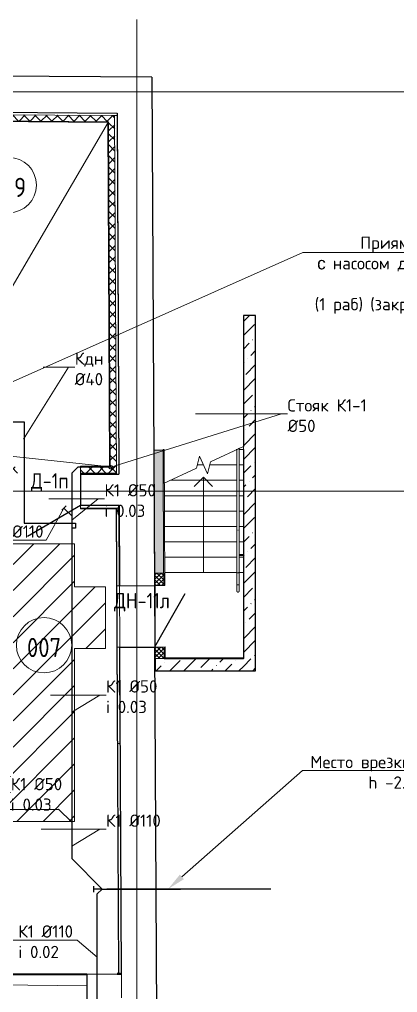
# Model space of a CAD drawing. Header units: millimetres. Extents: x -10178924 to 11692288, y -947381 to 58396.
# Drawn here: x 1088 to 7242, y 28385 to 44223 of the extents above; entities that cross this region are included whole.
import ezdxf
from ezdxf import colors
from ezdxf.entities.mleader import LeaderData, LeaderLine
from ezdxf.math import Vec2, Vec3

# ---------------------------------------------------------------- set-up
doc = ezdxf.new("R2010")
doc.units = ezdxf.units.MM
doc.linetypes.add('ADSK_Линия сетки', pattern=[25, 20, -2.5, 0, -2.5])
for name, color, linetype, lineweight in [('!К1', 32, 'Continuous', 30), ('Аннотация', 7, 'Continuous', 18), ('Выноски ВК', 7, 'Continuous', 0), ('Двери', 7, 'Continuous', 9), ('К1н', 42, 'Continuous', 30), ('Каркас', 7, 'Continuous', 18), ('Лестницы', 7, 'Continuous', 9), ('Марки дверей', 7, 'Continuous', 20), ('Ограждение', 7, 'Continuous', 9), ('Оси', 253, 'Continuous', 9), ('Перекрытие', 7, 'Continuous', 18), ('Стены внутренние', 7, 'Continuous', 18), ('Стены наружные', 7, 'Continuous', 18), ('Стены несущие', 7, 'Continuous', 30), ('Стены отделка', 7, 'Continuous', 30), ('Стены штриховка', 7, 'Continuous', 9), ('Стрелки вверх', 7, 'Continuous', 18), ('Узлы', 7, 'Continuous', 18), ('ШТРИХОВКА', 252, 'Continuous', 15)]:
    doc.layers.add(name, color=color, linetype=linetype, lineweight=lineweight)
doc.layers.add('_надписи канализация', color=7, linetype='Continuous')
doc.layers.add('Линии', color=7, linetype='Continuous', lineweight=9, true_color=0x00a600)
doc.styles.add('GOST Common', font='GOST_Common.ttf', dxfattribs={"width": 0.9, "height": 350})
doc.styles.add('GOST Common_2', font='GOST_Common.ttf', dxfattribs={"width": 0.9, "height": 250})
doc.styles.add('ISOCPEUR', font='isocpeui.ttf', dxfattribs={"width": 0.9})
doc.styles.add('PDF ISOCPEUR', font='isocpeur.ttf')
pattern_1 = [(45, (0, 0), (84.18955, 308.69595), [396.875, -79.375, 3.353, -76.022])]
pattern_2 = [(45, (0, 0), (-35.35534, 35.35534), []), (135, (0, 0), (-35.35534, -35.35534), [])]

# ---------------------------------------------------------------- blocks, each defined once
blk = doc.blocks.new('AC_Дверь_Однопольная_Стальная - 1000х1950 П нов д1п EI30-6474272-План подвала')
at = {"layer": 'Двери', "lineweight": 30}
blk.add_line((-500, 255), (366, 755), dxfattribs=at)
blk = doc.blocks.new('AC_Дверь_Однопольная_Стальная - 1000х2100 ДН-11л-6944098-План подвала')
at = {"layer": 'Двери', "lineweight": 30}
blk.add_line((500, 285), (-366, 785), dxfattribs=at)
blk = doc.blocks.new('Тип верхнего поручня - Верхний поручень_Внутренний_-6947283-План подвала')
at = {"layer": 'Ограждение'}
for p, q in [((4625, 35941), (4625, 35248)), ((4643, 35909), (4647, 35909)), ((4665, 35248), (4665, 35941)), ((4625, 35204), (4625, 35022)), ((4665, 35022), (4665, 35204)), ((4643, 35022), (4648, 35022))]:
    blk.add_line(p, q, dxfattribs=at)
at = {"layer": 'Ограждение', "flags": 128}
for points in [[(4625, 35204), (4625, 35207), (4625, 35210), (4625, 35212), (4625, 35215), (4625, 35218), (4625, 35221), (4625, 35223), (4625, 35226), (4625, 35229), (4625, 35231), (4625, 35234), (4625, 35236), (4625, 35239), (4625, 35241), (4625, 35244), (4625, 35246), (4625, 35248)], [(4665, 35248), (4665, 35246), (4665, 35243), (4665, 35241), (4665, 35238), (4665, 35236), (4665, 35234), (4665, 35231), (4665, 35228), (4665, 35226), (4665, 35223), (4665, 35220), (4665, 35218), (4665, 35215), (4665, 35212), (4665, 35209), (4665, 35206), (4665, 35204)]]:
    blk.add_lwpolyline(points, dxfattribs=at)
blk = doc.blocks.new('Тип верхнего поручня - D40 шаг 200-16091-План подвала')
at = {"layer": 'Ограждение'}
for p, q in [((0, 2), (0, 0)), ((0, 0), (0, -2))]:
    blk.add_line(p, q, dxfattribs=at)
at = {"layer": 'Ограждение', "flags": 128}
for points in [[(0, 20), (4, 20), (8, 20), (12, 20), (16, 20), (20, 20), (24, 20), (28, 20), (31, 20), (35, 20), (39, 20), (43, 20), (46, 20), (50, 20), (53, 20), (56, 20), (60, 20), (63, 20), (66, 20), (69, 20), (72, 20), (74, 20), (77, 20), (80, 20), (82, 20), (84, 20), (86, 20), (88, 20), (90, 20), (92, 20), (93, 20), (95, 20), (96, 20), (97, 20), (98, 20), (99, 20), (99, 20), (100, 20), (100, 20), (100, 20), (100, 20)], [(100, 20), (100, 20), (100, 20), (99, 20), (99, 20), (98, 20), (97, 20), (96, 20), (95, 20), (94, 20), (92, 20), (90, 20), (89, 20), (87, 20), (85, 20), (83, 20), (80, 20), (78, 20), (75, 20), (72, 20), (70, 20), (67, 20), (64, 20), (61, 20), (57, 20), (54, 20), (51, 20), (47, 20), (44, 20), (40, 20), (36, 20), (32, 20), (29, 20), (25, 20), (21, 20), (17, 20), (13, 20), (9, 20), (5, 20), (1, 20), (0, 20)], [(100, 20), (101, 20), (102, 20), (102, 20), (103, 20), (104, 20), (105, 19), (106, 19), (106, 19), (107, 19), (108, 18), (109, 18), (109, 18), (110, 17), (111, 17), (111, 17), (112, 16), (113, 16), (113, 15), (114, 14), (114, 14), (115, 13), (115, 13), (116, 12), (116, 11), (117, 11), (117, 10), (118, 9), (118, 9), (118, 8), (119, 7), (119, 6), (119, 6), (119, 5), (120, 4), (120, 3), (120, 3), (120, 2), (120, 1), (120, 0), (120, 0)], [(120, 0), (120, -1), (120, -2), (120, -2), (120, -3), (120, -4), (119, -5), (119, -6), (119, -6), (119, -7), (118, -8), (118, -9), (118, -9), (117, -10), (117, -11), (117, -11), (116, -12), (116, -13), (115, -13), (114, -14), (114, -14), (113, -15), (113, -15), (112, -16), (111, -16), (111, -17), (110, -17), (109, -18), (109, -18), (108, -18), (107, -19), (106, -19), (106, -19), (105, -19), (104, -20), (103, -20), (103, -20), (102, -20), (101, -20), (100, -20), (100, -20)], [(0, -20), (4, -20), (8, -20), (12, -20), (16, -20), (20, -20), (24, -20), (28, -20), (31, -20), (35, -20), (39, -20), (43, -20), (46, -20), (50, -20), (53, -20), (56, -20), (60, -20), (63, -20), (66, -20), (69, -20), (72, -20), (74, -20), (77, -20), (80, -20), (82, -20), (84, -20), (86, -20), (88, -20), (90, -20), (92, -20), (93, -20), (95, -20), (96, -20), (97, -20), (98, -20), (99, -20), (99, -20), (100, -20), (100, -20), (100, -20), (100, -20)], [(100, -20), (100, -20), (100, -20), (99, -20), (99, -20), (98, -20), (97, -20), (96, -20), (95, -20), (94, -20), (92, -20), (90, -20), (89, -20), (87, -20), (85, -20), (83, -20), (80, -20), (78, -20), (75, -20), (72, -20), (70, -20), (67, -20), (64, -20), (61, -20), (57, -20), (54, -20), (51, -20), (47, -20), (44, -20), (40, -20), (36, -20), (32, -20), (29, -20), (25, -20), (21, -20), (17, -20), (13, -20), (9, -20), (5, -20), (1, -20), (0, -20)]]:
    blk.add_lwpolyline(points, dxfattribs=at)
blk = doc.blocks.new('Тип верхнего поручня - Верхний поручень_Внутренний_-V14-План подвала')
at = {"layer": 'Ограждение'}
for p, q in [((4665, 37244), (4625, 37225)), ((4625, 35235), (4625, 37225)), ((4665, 35235), (4665, 37244)), ((4625, 35204), (4625, 35235)), ((4625, 35022), (4625, 35204)), ((4665, 35204), (4665, 35235)), ((4665, 35022), (4665, 35204)), ((4625, 35022), (4665, 35022))]:
    blk.add_line(p, q, dxfattribs=at)
blk = doc.blocks.new('Тип перил - Перила_Внутренний_-6947296-План подвала')
at = {"layer": 'Ограждение'}
for p, q in [((4625, 35941), (4625, 35222)), ((4643, 35909), (4647, 35909)), ((4665, 35222), (4665, 35941))]:
    blk.add_line(p, q, dxfattribs=at)
blk = doc.blocks.new('Тип перил - D40-V15-План подвала')
at = {"layer": 'Ограждение', "flags": 128}
for points in [[(4626, 35230), (4626, 35229), (4626, 35228), (4627, 35227), (4627, 35226), (4628, 35225), (4628, 35224), (4629, 35223), (4629, 35222), (4630, 35221), (4631, 35221), (4631, 35220), (4632, 35219), (4632, 35219), (4633, 35218), (4634, 35218), (4634, 35217), (4635, 35217), (4635, 35217), (4636, 35216), (4637, 35216), (4637, 35216), (4638, 35216), (4638, 35215), (4639, 35215), (4639, 35215), (4640, 35215), (4641, 35215), (4641, 35215), (4642, 35214), (4642, 35214), (4643, 35214), (4643, 35214), (4644, 35214), (4644, 35214), (4645, 35214), (4645, 35214), (4645, 35214)], [(4665, 35230), (4665, 35229), (4664, 35228), (4664, 35227), (4663, 35226), (4663, 35225), (4662, 35224), (4662, 35223), (4661, 35222), (4661, 35221), (4660, 35221), (4659, 35220), (4659, 35219), (4658, 35219), (4657, 35218), (4657, 35218), (4656, 35217), (4656, 35217), (4655, 35217), (4654, 35216), (4654, 35216), (4653, 35216), (4653, 35216), (4652, 35215), (4652, 35215), (4651, 35215), (4651, 35215), (4650, 35215), (4649, 35215), (4649, 35214), (4648, 35214), (4648, 35214), (4647, 35214), (4647, 35214), (4646, 35214), (4646, 35214), (4645, 35214), (4645, 35214)]]:
    blk.add_lwpolyline(points, dxfattribs=at)
blk = doc.blocks.new('Тип перил - Перила_Внутренний_-V16-План подвала')
at = {"layer": 'Ограждение'}
for p, q in [((4665, 37244), (4625, 37225)), ((4625, 35222), (4625, 37225)), ((4665, 35222), (4665, 37244)), ((4625, 35222), (4634, 35222)), ((4655, 35222), (4665, 35222))]:
    blk.add_line(p, q, dxfattribs=at)
blk = doc.blocks.new('ADSK_Ограждение_Опоры_Г_образная - D15 высота60 консоль80-V17-План подвала')
at = {"layer": 'Ограждение'}
for p, q in [((-7.5, 80), (-7.5, 20)), ((0, 80), (-7.5, 80)), ((7.5, 80), (0, 80)), ((7.5, 20), (7.5, 80))]:
    blk.add_line(p, q, dxfattribs=at)
blk = doc.blocks.new('оси')
at = {"layer": 'Оси', "linetype": 'ADSK_Линия сетки'}
for p, q in [((9500, -2196), (9500, 46378)), ((-3614, 45200), (62615, 45200)), ((-3614, 38700), (62615, 38700))]:
    blk.add_line(p, q, dxfattribs=at)
blk = doc.blocks.new('Подвал')
at = {"layer": 'Стены внутренние', "lineweight": 9}
h = blk.add_hatch(dxfattribs=at)
h.set_pattern_fill('FP_6', color=256, style=0, pattern_type=2)
h.set_pattern_definition(pattern_1)
h.paths.add_polyline_path([(4732, 33622), (4932, 33622), (4932, 39407), (4732, 39407), (4732, 33822)])
h = blk.add_hatch(dxfattribs=at)
h.set_pattern_fill('FP_6', color=256, style=0, pattern_type=2)
h.set_pattern_definition(pattern_1)
h.paths.add_polyline_path([(4732, 33622), (4732, 33822), (3295, 33822), (3295, 33622), (4180, 33622)])
at = {"layer": 'Стены наружные', "true_color": 0x6b6b6b}
h = blk.add_hatch(color=251, dxfattribs=at)
h.paths.add_polyline_path([(3442, 33832), (3462, 33832), (3461, 34010), (3441, 34010), (3442, 34008), (3442, 34008), (3442, 33835)])
h.paths.add_polyline_path([(3436, 35010), (3456, 35010), (3445, 37222), (3425, 37222), (3436, 35010)])
at = {"layer": 'Стены наружные', "lineweight": 9}
h = blk.add_hatch(dxfattribs=at)
h.set_pattern_fill('HONEY', color=256, scale=10, style=0)
h.paths.add_polyline_path([(3292, 33822), (3292, 33822), (3292, 34008), (3441, 34008), (3441, 34010), (3291, 34009), (3292, 33830)])
h.paths.add_polyline_path([(3286, 35009), (3286, 35212), (3435, 35212), (3425, 37215), (3275, 37214), (3285, 35212)])
at = {"layer": 'Узлы', "lineweight": 9}
h = blk.add_hatch(dxfattribs=at)
h.set_pattern_fill('FP_8', color=252, style=0, pattern_type=2)
h.set_pattern_definition([(45, (0, 0), (-212.132, 212.132), [])])
h.paths.add_polyline_path([(-5980, 31170), (1986, 31170), (1986, 33987), (2486, 33987), (2486, 34987), (1986, 34987), (1986, 35687), (986, 35687), (986, 32170), (-5980, 32170), (-5980, 31171)])
h = blk.add_hatch(dxfattribs=at)
h.set_pattern_fill('FP_11', color=256, style=0, pattern_type=2)
h.set_pattern_definition(pattern_2)
h.paths.add_polyline_path([(3292, 35009), (3436, 35010), (3436, 35212), (3286, 35212), (3286, 35009), (3291, 35009)])
h = blk.add_hatch(dxfattribs=at)
h.set_pattern_fill('FP_11', color=256, style=0, pattern_type=2)
h.set_pattern_definition(pattern_2)
h.paths.add_polyline_path([(3359, 33822), (3442, 33822), (3442, 34008), (3292, 34008), (3292, 33822), (3295, 33822)])
at = {"layer": 'ШТРИХОВКА'}
h = blk.add_hatch(dxfattribs=at)
h.set_pattern_fill('ANSI37', color=256, scale=40)
h.paths.add_polyline_path([(-5038, 42616), (-2368, 42596), (-2367, 42696), (-2368, 42696), (-5138, 42717), (-5138, 37735), (-5038, 37735)])
h.paths.add_polyline_path([(2637, 42658), (2587, 42659), (-1347, 42688), (-1348, 42588), (2538, 42559), (2566, 36940), (2084, 36940), (2084, 36840), (2085, 36840), (2667, 36840)])
h.paths.add_polyline_path([(1084, 36940), (-5038, 36940), (-5038, 37190), (-5138, 37190), (-5138, 36840), (-5088, 36840), (1084, 36840)])
at = {"layer": 'Каркас', "lineweight": 40}
blk.add_line((2182, 28681), (737, 28681), dxfattribs=at)
at = {"layer": 'Каркас'}
for q in [(2677, 28682), (2182, 28681)]:
    blk.add_line((2182, 28686), q, dxfattribs=at)
at = {"layer": 'Лестницы'}
for p, q in [((4732, 37275), (4195, 37024)), ((4618, 37222), (4625, 37222)), ((4618, 37222), (4625, 37222)), ((4665, 37222), (4732, 37222)), ((4665, 37222), (4732, 37222)), ((4732, 37222), (4732, 37275)), ((4016, 37113), (3968, 36919)), ((4148, 36830), (4016, 37113)), ((3968, 36919), (3432, 36668)), ((3981, 36972), (4082, 36972)), ((3981, 36972), (4082, 36972)), ((4195, 37024), (4148, 36830)), ((4182, 36972), (4625, 36972)), ((4182, 36972), (4625, 36972)), ((4665, 36972), (4732, 36972)), ((4665, 36972), (4732, 36972)), ((3545, 36722), (4625, 36722)), ((3545, 36722), (4625, 36722)), ((4665, 36722), (4732, 36722)), ((4665, 36722), (4732, 36722)), ((3449, 36472), (4625, 36472)), ((3449, 36472), (4625, 36472)), ((4665, 36472), (4732, 36472)), ((4665, 36472), (4732, 36472)), ((3450, 36222), (4625, 36222)), ((3450, 36222), (4625, 36222)), ((4665, 36222), (4732, 36222)), ((4665, 36222), (4732, 36222)), ((3451, 35972), (4625, 35972)), ((3451, 35972), (4625, 35972)), ((4665, 35972), (4732, 35972)), ((4665, 35972), (4732, 35972)), ((3452, 35722), (4625, 35722)), ((3452, 35722), (4625, 35722)), ((4665, 35722), (4732, 35722)), ((4665, 35722), (4732, 35722)), ((3454, 35472), (4625, 35472)), ((3454, 35472), (4625, 35472)), ((4665, 35472), (4732, 35472)), ((4665, 35472), (4732, 35472)), ((3455, 35222), (4625, 35222)), ((3455, 35222), (4625, 35222)), ((4665, 35222), (4732, 35222)), ((4665, 35222), (4732, 35222))]:
    blk.add_line(p, q, dxfattribs=at)
at = {"layer": 'Линии', "color": 7}
for p, q in [((1986, 35687), (986, 35687)), ((1986, 34987), (1986, 35687)), ((3286, 35212), (3286, 35009)), ((3436, 35212), (3286, 35212)), ((3436, 35009), (3436, 35212)), ((3286, 35009), (3436, 35009)), ((2486, 34987), (1986, 34987)), ((2486, 33987), (2486, 34987)), ((1986, 31170), (1986, 33987)), ((1986, 33987), (2486, 33987)), ((3292, 34008), (3292, 33822)), ((3442, 34008), (3292, 34008)), ((3442, 33822), (3442, 34008)), ((3292, 33822), (3442, 33822)), ((-5980, 31170), (1986, 31170))]:
    blk.add_line(p, q, dxfattribs=at)
for centre in [(915, 41527), (1488, 34038)]:
    blk.add_circle(centre, 450, dxfattribs=at)
at = {"layer": 'Перекрытие'}
for p, q in [((2538, 42559), (0, 38220)), ((0, 37220), (2566, 36940)), ((3455, 35222), (4625, 35222)), ((4665, 35222), (4732, 35222)), ((2721, 34006), (2716, 35006)), ((3295, 34009), (3295, 35009)), ((2748, 28682), (2728, 28683)), ((2728, 28682), (2748, 28681)), ((2182, 28496), (737, 28509))]:
    blk.add_line(p, q, dxfattribs=at)
at = {"layer": 'Стены внутренние'}
blk.add_line((3286, 35009), (3291, 34009), dxfattribs=at)
at = {"layer": 'Стены несущие'}
for p, q in [((3244, 43284), (-1372, 43318)), ((3244, 43284), (3286, 35009)), ((-1347, 42728), (2677, 42698)), ((2677, 42698), (2707, 36820)), ((4932, 39407), (4732, 39407)), ((4732, 39407), (4732, 37275)), ((4932, 33622), (4932, 39407)), ((4732, 37222), (4732, 33832)), ((3275, 37214), (3286, 35009)), ((2084, 36820), (2707, 36820)), ((2084, 36820), (2084, 36310)), ((2709, 36310), (2084, 36310)), ((2709, 36310), (2716, 35006)), ((2716, 35006), (2710, 36270)), ((2716, 35006), (3286, 35009)), ((2721, 34006), (3291, 34009)), ((2748, 28681), (2721, 34006)), ((2729, 32437), (2721, 34006)), ((3359, 20613), (3291, 34009)), ((3291, 34009), (3292, 33822)), ((3295, 33822), (3295, 33622)), ((3442, 33822), (4732, 33822)), ((3295, 33622), (4932, 33622)), ((2182, 28681), (2182, 24585)), ((2677, 28682), (2748, 28681))]:
    blk.add_line(p, q, dxfattribs=at)
at = {"layer": 'Стены отделка', "lineweight": 9}
for p, q in [((2587, 42659), (2677, 42658)), ((2637, 42658), (2587, 42659)), ((2677, 42658), (2637, 42658)), ((2637, 42658), (2667, 36820)), ((2667, 36840), (2637, 42658)), ((2707, 36820), (2677, 42658)), ((3425, 37222), (3435, 35212)), ((3445, 37222), (3425, 37222)), ((3456, 35010), (3445, 37222)), ((4742, 37222), (4732, 37222)), ((4742, 33822), (4742, 37222)), ((3425, 37215), (3275, 37214)), ((3435, 35212), (3425, 37215)), ((2084, 36820), (2084, 36952)), ((2084, 36840), (2085, 36840)), ((2667, 36820), (2667, 36840)), ((2667, 36820), (2707, 36820)), ((2084, 36310), (2084, 36260)), ((2085, 36270), (2084, 36270)), ((2709, 36270), (2660, 36270)), ((2710, 36270), (2670, 36270)), ((2708, 28689), (2670, 36270)), ((2709, 36270), (2709, 36310)), ((2084, 36260), (2660, 36260)), ((2660, 36260), (2698, 28699)), ((2676, 35006), (2716, 35006)), ((3436, 35010), (3456, 35010)), ((2721, 34006), (2681, 34006)), ((3461, 34010), (3291, 34009)), ((3441, 34010), (3441, 34008)), ((3441, 34008), (3441, 34010)), ((3462, 33832), (3461, 34010)), ((4732, 33832), (3462, 33832)), ((4732, 33822), (4742, 33822)), ((2689, 32437), (2729, 32437)), ((2748, 28691), (2729, 32437)), ((2728, 28701), (2677, 28702)), ((2698, 28699), (2677, 28699)), ((2708, 28689), (2677, 28689)), ((2708, 28691), (2748, 28691)), ((2728, 28681), (2728, 28701))]:
    blk.add_line(p, q, dxfattribs=at)
for points in [[(2084, 36952), (2554, 36952), (2526, 42547), (-1348, 42576), (-2368, 42584), (-5026, 42604), (-5026, 37735)], [(2084, 36940), (2566, 36940), (2538, 42559), (-1348, 42588)], [(2084, 36950), (2556, 36950), (2528, 42549), (-1348, 42578)]]:
    blk.add_lwpolyline(points, dxfattribs=at)
at = {"layer": 'Стены штриховка'}
for p, q in [((-1347, 42688), (2587, 42659)), ((2587, 42659), (-1347, 42688)), ((2667, 36840), (2085, 36840)), ((2660, 36270), (2085, 36270)), ((3442, 33832), (3462, 33832)), ((2677, 28682), (2182, 28686)), ((2182, 28686), (2182, 28681)), ((2750, 28301), (2748, 28681))]:
    blk.add_line(p, q, dxfattribs=at)
at = {"layer": 'Стрелки вверх'}
for p, q in [((4082, 36772), (3932, 36622)), ((4082, 36722), (4082, 36772)), ((4082, 36772), (4232, 36622)), ((4082, 36472), (4082, 36722)), ((4082, 36222), (4082, 36472)), ((4082, 35972), (4082, 36222)), ((4082, 35722), (4082, 35972)), ((4082, 35472), (4082, 35722)), ((4082, 35222), (4082, 35472))]:
    blk.add_line(p, q, dxfattribs=at)
at = {"layer": 'Двери', "color": 8, "true_color": 0x7f7f7f}
for name, p, rotation in [('AC_Дверь_Однопольная_Стальная - 1000х1950 П нов д1п EI30-6474272-План подвала', (1584, 36565), 180), ('AC_Дверь_Однопольная_Стальная - 1000х2100 ДН-11л-6944098-План подвала', (3004, 34508), 270.2912255442423)]:
    blk.add_blockref(name, p, dxfattribs=dict(at, rotation=rotation))
at = {"layer": 'Ограждение'}
for name in ['Тип верхнего поручня - Верхний поручень_Внутренний_-V14-План подвала', 'Тип перил - Перила_Внутренний_-V16-План подвала', 'Тип верхнего поручня - Верхний поручень_Внутренний_-6947283-План подвала', 'Тип перил - Перила_Внутренний_-6947296-План подвала', 'Тип перил - D40-V15-План подвала']:
    blk.add_blockref(name, (0, 0), dxfattribs=at)
at = {"layer": 'Ограждение', "rotation": 270}
for name, p in [('ADSK_Ограждение_Опоры_Г_образная - D15 высота60 консоль80-V17-План подвала', (4645, 35507)), ('Тип верхнего поручня - D40 шаг 200-16091-План подвала', (4645, 35022))]:
    blk.add_blockref(name, p, dxfattribs=at)
at = {"layer": 'ШТРИХОВКА'}
blk.add_blockref('оси', (-6500, -2155), dxfattribs=at)
at = {"layer": 'Аннотация', "lineweight": 9, "char_height": 312.5, "width": 520.21, "attachment_point": 5, "line_spacing_factor": 1.022766, "style": 'GOST Common'}
for s, insert in [('009', (915, 41490)), ('007', (1488, 34001))]:
    blk.add_mtext(s, dxfattribs=dict(at, insert=insert))
at = {"layer": 'Марки дверей', "lineweight": 9, "char_height": 250, "attachment_point": 5, "line_spacing_factor": 1.022766, "style": 'GOST Common_2'}
for s, insert, width in [('\\pxqc,t1.8,3.6,5.4,7.2,9,10.8,12.6,14.4,16.2,18,19.8,21.6,23.4,25.2,27,28.8,30.6,32.4,34.2,36,37.8,39.6,41.4,43.2,45,46.8,48.6,50.4,52.2,54,55.8,57.6;{Д-1п}', (1580, 36688), 643.5), ('\\pxqc,t1.8,3.6,5.4,7.2,9,10.8,12.6,14.4,16.2,18,19.8,21.6,23.4,25.2,27,28.8,30.6,32.4,34.2,36,37.8,39.6,41.4,43.2,45,46.8,48.6,50.4,52.2,54,55.8,57.6;{ДН-11л}', (3081, 34737), 935.1)]:
    blk.add_mtext(s, dxfattribs=dict(at, insert=insert, width=width))
blk = doc.blocks.new('_None')

msp = doc.modelspace()

# ---------------------------------------------------------------- linework, layer by layer
at = {"layer": '!К1'}
for p, q in [((2351.5, 29989), (2432.1, 30069.6)), ((2351.5, 12342.4), (2351.5, 29989)), ((2432.1, 30069.6), (3706.8, 30069.6))]:
    msp.add_line(p, q, dxfattribs=at)
for points in [[(2575, 36934.4), (2035.5, 36934.4), (1938.8, 36837.8), (1938.8, 30565.8), (2435, 30069.6), (2507.9, 30069.6)], [(1777.2, 36233.9), (1848, 36304.6)], [(1938.8, 36143.1), (1812.6, 36269.3)], [(-686, 31353.4), (1724.9, 31369.3), (1938.8, 31155.5)], [(2294.1, 30118), (2294.1, 30018)], [(2432.1, 30069.6), (2294.1, 30069.6)], [(5178.8, 30069.6), (2507.9, 30069.6)]]:
    msp.add_lwpolyline(points, dxfattribs=at)
msp.add_circle((2575, 36934.4), 30, dxfattribs=at)
at = {"layer": 'К1н'}
msp.add_lwpolyline([(-491.5, 37674.3), (1165.1, 37674.3), (1165.1, 36027.3), (1998.9, 36027.3), (1998.9, 35944.1), (1938.8, 35944.1)], dxfattribs=at)

# ---------------------------------------------------------------- block references
at = {"layer": 'ШТРИХОВКА'}
msp.add_blockref('Подвал', (0, 0), dxfattribs=at)

# ---------------------------------------------------------------- leaders
at = {"layer": '_надписи канализация', "lineweight": -2}
ml = msp.add_multileader_mtext('Standard', dxfattribs=at)
ml.set_content('\\A1;Приямок{\\Fisocp3|c204; }800{\\fArial|b0|i0|c204|p34;х}800х800(h)\\P{\\fArial|b0|i0|c204|p34;с\\Fisocp3|c204; }насосом дренажным {\\A0;\\H0.91667x;ГНОМ 10-10Г\\A1;\\H1.09091x; \\PN=1,1 кВт \\P (1 раб)\\Fisocp3|c204; \\fISOCPEUR|b0|i0|c204|p34;(закрыть рифленым железом)}', color=256, style='ISOCPEUR')
ml.set_leader_properties(lineweight=13)
ml.set_arrow_properties(name='NONE')
ml.build(insert=Vec2(0, 0))
ml.multileader.update_dxf_attribs({"text_left_attachment_type": 6, "text_right_attachment_type": 6, "dogleg_length": 100, "arrow_head_size": 300, "scale": 100})
ctx = ml.context
ctx.base_point, ctx.scale, ctx.char_height, ctx.arrow_head_size, ctx.landing_gap_size, ctx.plane_origin = Vec3(-127561.8, 31466.1), 100, 250, 300, 0.09, Vec3(-127782.1, 30503.1)
ctx.left_attachment, ctx.right_attachment, ctx.text_align_type = 6, 6, 1
notes = []
notes.append((ctx, [(1, (1, 1, 0), (-122106.9, 31466.1), (-1, 0), 100, [(1, [(-120792.9, 28742.4)], 0, [])])]))
ctx.mtext.insert, ctx.mtext.width, ctx.mtext.alignment, ctx.mtext.flow_direction = Vec3(-125132, 31791.1), 5926.326, 2, 5
ml = msp.add_multileader_mtext('Standard', dxfattribs=at)
ml.set_content('\\A1;Гаситель напора', color=256, style='ISOCPEUR')
ml.set_leader_properties(lineweight=13)
ml.set_arrow_properties(name='NONE')
ml.build(insert=Vec2(0, 0))
ml.multileader.update_dxf_attribs({"text_left_attachment_type": 6, "text_right_attachment_type": 6, "dogleg_length": 100, "arrow_head_size": 300, "scale": 100})
ctx = ml.context
ctx.base_point, ctx.scale, ctx.char_height, ctx.arrow_head_size, ctx.landing_gap_size, ctx.plane_origin = Vec3(-117155.7, 31041.9), 100, 250, 300, 0.09, Vec3(-120246.9, 30078.8)
ctx.left_attachment, ctx.right_attachment, ctx.text_align_type = 6, 6, 1
notes.append((ctx, [(1, (1, 1, 0), (-114571.8, 31041.9), (-1, 0), 100, [(1, [(-113257.8, 28457.5)], 0, [])])]))
ctx.mtext.insert, ctx.mtext.width, ctx.mtext.alignment, ctx.mtext.flow_direction = Vec3(-115996.9, 31366.9), 5926.326, 2, 5
at = {"layer": 'Выноски ВК', "ltscale": 50}
ml = msp.add_multileader_mtext('Standard', dxfattribs=at)
ml.set_content('\\A1;Приямок{\\Fisocp3|c204; }800{\\fArial|b0|i0|c204|p34;х}800х800(h)\\P{\\fArial|b0|i0|c204|p34;с\\Fisocp3|c204; }насосом дренажным {\\A0; \\H0.91667x;ГНОМ 10-10Г\\A1;\\H1.09091x; \\PN=1,1 кВт \\P (1 раб)\\Fisocp3|c204; \\fISOCPEUR|b0|i0|c204|p34;(закрыть рифленым железом)}', color=256, style='PDF ISOCPEUR')
ml.set_leader_properties(color=256, linetype='ByLayer', lineweight=-1)
ml.set_arrow_properties(name='NONE')
ml.build(insert=Vec2(0, 0))
ml.multileader.update_dxf_attribs({"text_left_attachment_type": 6, "text_right_attachment_type": 6, "dogleg_length": 100, "arrow_head_size": 300})
ctx = ml.context
ctx.base_point, ctx.char_height, ctx.arrow_head_size, ctx.landing_gap_size, ctx.plane_origin = Vec3(5799.1, 40428.3), 200, 300, 0, Vec3(-5904.2, 40346)
ctx.left_attachment, ctx.right_attachment, ctx.text_align_type = 6, 6, 1
notes.append((ctx, [(0, (1, 1, 0), (5699.1, 40428.3), (1, 0), 100, [(1, [(-491.5, 37674.3)], 0, [])])]))
ctx.mtext.insert, ctx.mtext.width, ctx.mtext.alignment, ctx.mtext.flow_direction = Vec3(8139.1, 40688.3), 4862.045, 2, 5
ml = msp.add_multileader_mtext('Standard', dxfattribs=at)
ml.set_content('Кдн\\P%%C40', color=256, style='PDF ISOCPEUR')
ml.set_leader_properties(color=256, linetype='ByLayer', lineweight=-1)
ml.set_arrow_properties(name='NONE')
ml.build(insert=Vec2(0, 0))
ml.multileader.update_dxf_attribs({"text_left_attachment_type": 6, "text_right_attachment_type": 6, "dogleg_length": 100, "arrow_head_size": 300})
ctx = ml.context
ctx.base_point, ctx.char_height, ctx.arrow_head_size, ctx.landing_gap_size, ctx.plane_origin = Vec3(1988.2, 38561.8), 200, 300, 0, Vec3(2235.8, 28734.3)
ctx.left_attachment, ctx.right_attachment = 6, 6
notes.append((ctx, [(0, (1, 1, 0), (1888.2, 38561.8), (1, 0), 100, [(0, [(1154, 37390.5)], 0, [])])]))
ctx.mtext.insert, ctx.mtext.width, ctx.mtext.flow_direction = Vec3(1988.2, 38801.8), 513.532, 5
ml = msp.add_multileader_mtext('Standard', dxfattribs=at)
ml.set_content('Стояк К1-1 ^J%%C50', color=256, style='PDF ISOCPEUR')
ml.set_leader_properties(color=256, linetype='ByLayer', lineweight=-1)
ml.set_arrow_properties(name='NONE')
ml.build(insert=Vec2(0, 0))
ml.multileader.update_dxf_attribs({"text_left_attachment_type": 6, "text_right_attachment_type": 6, "dogleg_length": 100, "arrow_head_size": 300})
ctx = ml.context
ctx.base_point, ctx.char_height, ctx.arrow_head_size, ctx.landing_gap_size, ctx.plane_origin = Vec3(5451.9, 37801.7), 200, 300, 0, Vec3(-4669.4, 40646.6)
ctx.left_attachment, ctx.right_attachment = 6, 6
notes.append((ctx, [(0, (1, 1, 0), (5351.9, 37801.7), (1, 0), 100, [(1, [(2575, 36934.4)], 0, [])])]))
ctx.mtext.insert, ctx.mtext.flow_direction = Vec3(5451.9, 38041.7), 5
ml = msp.add_multileader_mtext('Standard', dxfattribs=at)
ml.set_content('К1 %%C50\\Pi 0.03', color=256, style='PDF ISOCPEUR')
ml.set_leader_properties(color=256, linetype='ByLayer', lineweight=-1)
ml.set_arrow_properties(name='NONE')
ml.build(insert=Vec2(0, 0))
ml.multileader.update_dxf_attribs({"text_left_attachment_type": 6, "text_right_attachment_type": 6, "dogleg_length": 100, "arrow_head_size": 300})
ctx = ml.context
ctx.base_point, ctx.char_height, ctx.arrow_head_size, ctx.landing_gap_size, ctx.plane_origin = Vec3(2470.9, 36419.4), 200, 300, 0, Vec3(-5331.2, 39855.3)
ctx.left_attachment, ctx.right_attachment = 6, 6
notes.append((ctx, [(0, (1, 1, 0), (2370.9, 36419.4), (1, 0), 100, [(1, [(1938.8, 36071.5)], 0, [])])]))
ctx.mtext.insert, ctx.mtext.flow_direction = Vec3(2470.9, 36659.4), 5
ml = msp.add_multileader_mtext('Standard', dxfattribs=at)
ml.set_content('ПР. %%C110', color=256, style='PDF ISOCPEUR')
ml.set_leader_properties(color=256, linetype='ByLayer', lineweight=-1)
ml.set_arrow_properties(name='NONE')
ml.build(insert=Vec2(0, 0))
ml.multileader.update_dxf_attribs({"text_left_attachment_type": 6, "text_right_attachment_type": 6, "dogleg_length": 100, "arrow_head_size": 300})
ctx = ml.context
ctx.base_point, ctx.char_height, ctx.arrow_head_size, ctx.landing_gap_size, ctx.plane_origin = Vec3(440, 35748.3), 200, 300, 0, Vec3(-5641, 39066.1)
ctx.left_attachment, ctx.right_attachment = 6, 6
notes.append((ctx, [(1, (1, 1, 0), (1520, 35748.3), (-1, 0), 100, [(1, [(1812.6, 36269.3)], 0, [])])]))
ctx.mtext.insert, ctx.mtext.flow_direction = Vec3(440, 35988.3), 5
ml = msp.add_multileader_mtext('Standard', dxfattribs=at)
ml.set_content('К1 %%C50\\Pi 0.03', color=256, style='PDF ISOCPEUR')
ml.set_leader_properties(color=256, linetype='ByLayer', lineweight=-1)
ml.set_arrow_properties(name='NONE')
ml.build(insert=Vec2(0, 0))
ml.multileader.update_dxf_attribs({"text_left_attachment_type": 6, "text_right_attachment_type": 6, "dogleg_length": 100, "arrow_head_size": 300})
ctx = ml.context
ctx.base_point, ctx.char_height, ctx.arrow_head_size, ctx.landing_gap_size, ctx.plane_origin = Vec3(2496.6, 33227.4), 200, 300, 0, Vec3(-5305.5, 36663.3)
ctx.left_attachment, ctx.right_attachment = 6, 6
notes.append((ctx, [(0, (1, 1, 0), (2396.6, 33227.4), (1, 0), 100, [(1, [(1938.8, 32951.1)], 0, [])])]))
ctx.mtext.insert, ctx.mtext.flow_direction = Vec3(2496.6, 33467.4), 5
ml = msp.add_multileader_mtext('Standard', dxfattribs=at)
ml.set_content('Место врезки уточнить\\Ph -2.0 м', color=256, style='PDF ISOCPEUR')
ml.set_leader_properties(color=256, linetype='ByLayer', lineweight=-1)
ml.build(insert=Vec2(0, 0))
ml.multileader.update_dxf_attribs({"text_left_attachment_type": 6, "text_right_attachment_type": 6, "dogleg_length": 100, "arrow_head_size": 300})
ctx = ml.context
ctx.base_point, ctx.char_height, ctx.arrow_head_size, ctx.landing_gap_size, ctx.plane_origin = Vec3(5794.4, 31996.9), 200, 300, 0, Vec3(-2461.8, 34078.9)
ctx.left_attachment, ctx.right_attachment, ctx.text_align_type = 6, 6, 1
notes.append((ctx, [(0, (1, 1, 0), (5694.4, 31996.9), (1, 0), 100, [(1, [(3506.6, 30069.6)], 0, [])])]))
ctx.mtext.insert, ctx.mtext.alignment, ctx.mtext.flow_direction = Vec3(7289.4, 32236.9), 2, 5
ml = msp.add_multileader_mtext('Standard', dxfattribs=at)
ml.set_content('К1 %%C50\\Pi 0.03', color=256, style='PDF ISOCPEUR')
ml.set_leader_properties(color=256, linetype='ByLayer', lineweight=-1)
ml.set_arrow_properties(name='NONE')
ml.build(insert=Vec2(0, 0))
ml.multileader.update_dxf_attribs({"text_left_attachment_type": 6, "text_right_attachment_type": 6, "dogleg_length": 100, "arrow_head_size": 300})
ctx = ml.context
ctx.base_point, ctx.char_height, ctx.arrow_head_size, ctx.landing_gap_size, ctx.plane_origin = Vec3(946.5, 31636.9), 200, 300, 0, Vec3(-6855.6, 35072.7)
ctx.left_attachment, ctx.right_attachment = 6, 6
notes.append((ctx, [(0, (1, 1, 0), (846.5, 31636.9), (1, 0), 100, [(1, [(388.7, 31360.5)], 0, [])])]))
ctx.mtext.insert, ctx.mtext.flow_direction = Vec3(946.5, 31876.9), 5
ml = msp.add_multileader_mtext('Standard', dxfattribs=at)
ml.set_content('К1 %%C110', color=256, style='PDF ISOCPEUR')
ml.set_leader_properties(color=256, linetype='ByLayer', lineweight=-1)
ml.set_arrow_properties(name='NONE')
ml.build(insert=Vec2(0, 0))
ml.multileader.update_dxf_attribs({"text_left_attachment_type": 6, "text_right_attachment_type": 6, "dogleg_length": 100, "arrow_head_size": 300})
ctx = ml.context
ctx.base_point, ctx.char_height, ctx.arrow_head_size, ctx.landing_gap_size, ctx.plane_origin = Vec3(2496.6, 31042.1), 200, 300, 0, Vec3(-5305.5, 34477.9)
ctx.left_attachment, ctx.right_attachment = 6, 6
notes.append((ctx, [(0, (1, 1, 0), (2396.6, 31042.1), (1, 0), 100, [(1, [(1938.8, 30765.7)], 0, [])])]))
ctx.mtext.insert, ctx.mtext.flow_direction = Vec3(2496.6, 31282.1), 5
ml = msp.add_multileader_mtext('Standard', dxfattribs=at)
ml.set_content('К1 %%C110\\Pi 0.02', color=256, style='PDF ISOCPEUR')
ml.set_leader_properties(color=256, linetype='ByLayer', lineweight=-1)
ml.set_arrow_properties(name='NONE')
ml.build(insert=Vec2(0, 0))
ml.multileader.update_dxf_attribs({"text_left_attachment_type": 6, "text_right_attachment_type": 6, "dogleg_length": 100, "arrow_head_size": 300})
ctx = ml.context
ctx.base_point, ctx.char_height, ctx.arrow_head_size, ctx.landing_gap_size, ctx.plane_origin = Vec3(1068.3, 29239.1), 200, 300, 0, Vec3(-4892.9, 32675)
ctx.left_attachment, ctx.right_attachment = 6, 6
notes.append((ctx, [(1, (1, 1, 0), (2028.3, 29239.1), (-1, 0), 100, [(1, [(2351.5, 28962.8)], 0, [])])]))
ctx.mtext.insert, ctx.mtext.flow_direction = Vec3(1068.3, 29479.1), 5
for ctx, leaders in notes:
    for number, flags, end, landing, length, lines in leaders:
        leader = LeaderData()
        leader.index, (leader.has_last_leader_line, leader.has_dogleg_vector, leader.attachment_direction) = number, flags
        leader.last_leader_point, leader.dogleg_vector, leader.dogleg_length = Vec3(end), Vec3(landing), length
        for number, points, colour, breaks in lines:
            line = LeaderLine()
            line.index, line.vertices, line.color, line.breaks = number, Vec3.list(points), colors.encode_raw_color(colour), breaks
            leader.lines.append(line)
        ctx.leaders.append(leader)

doc.saveas('drawing.dxf')
